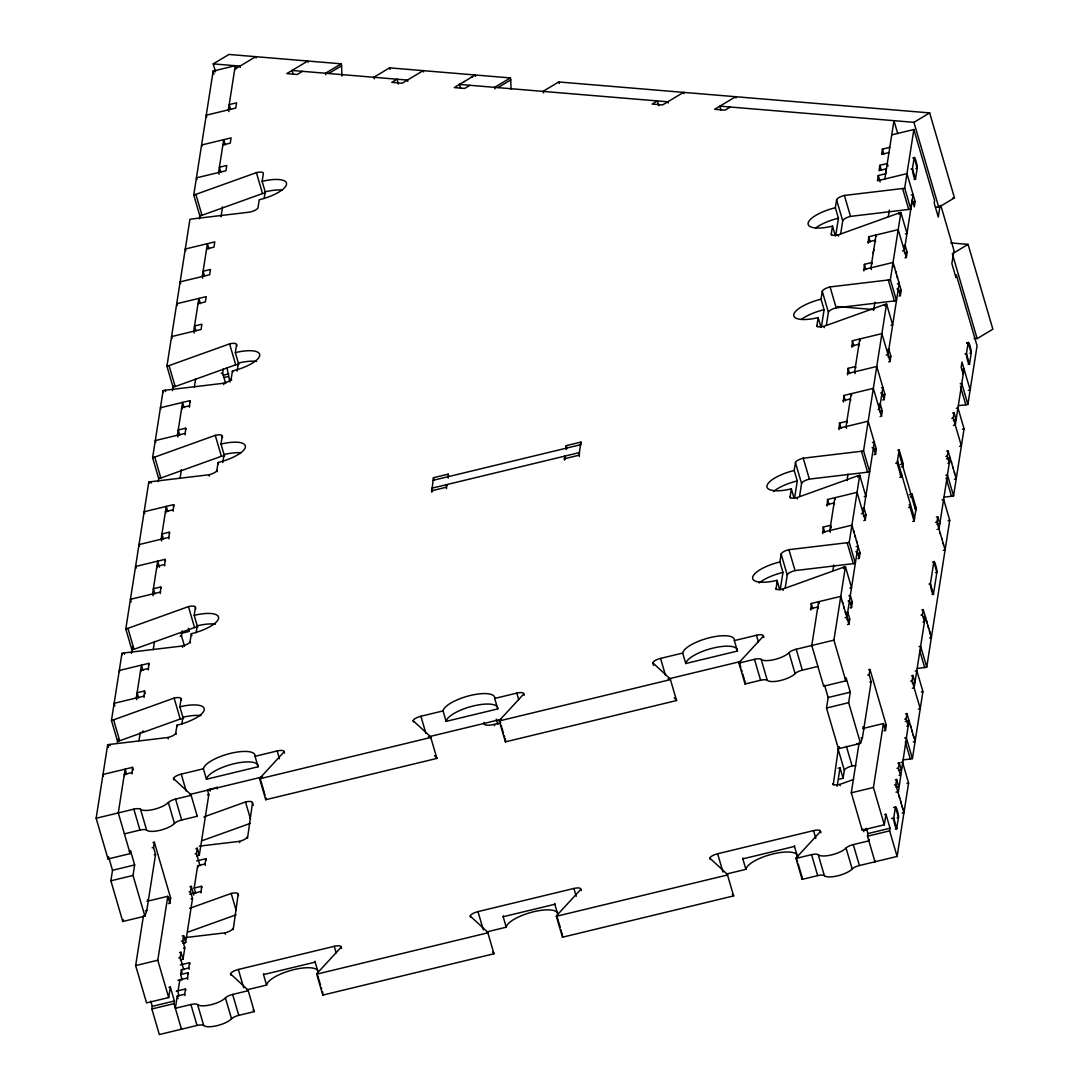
<?xml version="1.0" encoding="UTF-8"?>
<svg xmlns="http://www.w3.org/2000/svg" width="1089" height="1089" viewBox="0 0 1089 1089"><rect width="100%" height="100%" fill="white"/><g stroke="black" fill="none" stroke-linecap="round" stroke-linejoin="round"><path stroke-width="1.5" d="M180.76 980.536A5.744 0.803 76.4 0 0 179.808 979.814L178.024 991.262L178.65 995.4A6.915 0.966 76.4 0 0 178.773 995.945M897.118 817.839L898.493 817.512L895.444 807.044L893.661 818.492L894.273 822.631A6.915 0.966 76.4 0 0 895.675 827.395L896.601 829.042L898.493 817.512A5.744 0.803 76.4 0 0 897.282 810.311A5.744 0.803 76.4 0 0 895.444 807.044L893.593 807.494M580.464 445.374L580.587 444.557M579.43 451.949L579.294 456.536M895.335 807.725L895.444 807.044M905.299 721.449L908.988 720.564L898.221 793.023M915.209 671.042A7.664 2.437 -16.3 0 1 916.815 670.593L922.928 691.529L912.419 758.611A7.664 2.437 -16.3 0 1 910.322 759.019L903.053 759.877M956.346 408.321A7.664 2.437 -16.3 0 1 957.952 407.871L964.064 428.794L953.556 495.89A7.664 2.437 -16.3 0 1 951.473 496.285L944.19 497.156M129.196 851.326L130.585 850.985L130.163 853.613L108.029 858.962L96.145 818.261L107.648 744.835A7.664 2.437 -16.3 0 1 109.73 744.427L167.951 737.498A7.664 2.437 -16.3 0 0 175.737 733.088L176.976 725.206A26.83 8.521 -16.3 0 0 204.228 709.783A26.83 8.521 -16.3 0 0 179.848 706.815L181.087 698.934A7.664 2.437 -16.3 0 0 174.117 698.09L113.596 719.815A7.664 2.437 -16.3 0 1 111.459 720.442L117.571 741.378A7.664 2.437 -16.3 0 0 119.708 740.751L180.23 719.012A7.664 2.437 -16.3 0 1 183.578 718.495M111.459 720.442L121.968 653.359A7.664 2.437 -16.3 0 1 124.064 652.951L182.271 646.022A7.664 2.437 -16.3 0 0 190.058 641.612L191.296 633.73A26.83 8.521 -16.3 0 0 218.562 618.307A26.83 8.521 -16.3 0 0 194.182 615.339L195.407 607.458A7.664 2.437 -16.3 0 0 188.438 606.614L127.917 628.339A7.664 2.437 -16.3 0 1 125.793 628.966L131.905 649.902A7.664 2.437 -16.3 0 0 134.029 649.275L194.563 627.536A7.664 2.437 -16.3 0 1 197.899 627.019M125.793 628.966L148.785 482.1A7.664 2.437 -16.3 0 1 150.881 481.706L209.088 474.763A7.664 2.437 -16.3 0 0 216.874 470.366L218.113 462.471A26.83 8.521 -16.3 0 0 245.379 447.048A26.83 8.521 -16.3 0 0 220.999 444.081L222.224 436.199A7.664 2.437 -16.3 0 0 215.268 435.355L154.733 457.094A7.664 2.437 -16.3 0 1 152.61 457.707L158.722 478.643A7.664 2.437 -16.3 0 0 160.845 478.017L221.38 456.291A7.664 2.437 -16.3 0 1 224.715 455.76M152.61 457.707L163.105 390.624A7.664 2.437 -16.3 0 1 165.201 390.23L223.422 383.287A7.664 2.437 -16.3 0 0 231.208 378.89L232.433 370.995A26.83 8.521 -16.3 0 0 259.699 355.572A26.83 8.521 -16.3 0 0 235.319 352.605L236.558 344.723A7.664 2.437 -16.3 0 0 229.588 343.879L169.054 365.618A7.664 2.437 -16.3 0 1 166.93 366.231L173.042 387.167A7.664 2.437 -16.3 0 0 175.179 386.541L235.7 364.815A7.664 2.437 -16.3 0 1 239.049 364.284M166.93 366.231L189.922 219.379A7.664 2.437 -16.3 0 1 192.018 218.971L250.239 212.042A7.664 2.437 -16.3 0 0 258.025 207.631L259.25 199.75A26.83 8.521 -16.3 0 0 286.516 184.313A26.83 8.521 -16.3 0 0 262.136 181.359L263.375 173.478A7.664 2.437 -16.3 0 0 256.405 172.634L195.87 194.359A7.677 2.437 -16.3 0 1 193.747 194.985L199.859 215.908A7.677 2.437 -16.3 0 0 201.996 215.295L262.517 193.556A7.664 2.437 -16.3 0 1 265.212 193.093M193.747 194.985L213.158 71.071L235.278 65.721L236.15 68.689M117.285 743.256L117.911 739.227M131.361 653.373L132.422 646.607M158.273 481.529L158.885 477.567M172.498 390.638L173.274 385.724M199.41 218.794L200.036 214.846M108.029 858.962L108.342 856.989M235.278 65.721L228.377 109.853L228.881 111.595M152.964 842.546L154.352 842.219L153.522 847.473L155.564 854.443L146.784 910.499L144.905 916.148L122.771 921.498L110.874 880.797L112.521 870.288L108.696 857.206M132.068 773.911L132.518 767.35L103.006 774.47L103.509 776.212M144.034 697.505L144.483 690.943L137.105 692.727L138.63 697.954M148.363 669.912L148.798 663.351L119.286 670.47L119.667 671.79M160.328 593.505L160.764 586.944L153.386 588.727L154.91 593.954M164.643 565.912L165.079 559.351L135.567 566.484L136.084 568.227M168.89 538.769L169.34 532.208L161.962 533.991L163.486 539.218M173.219 511.177L173.655 504.615L144.143 511.748L144.524 513.055M185.184 434.77L185.62 428.208L178.242 429.992L179.767 435.219M189.5 407.191L189.935 400.629L160.423 407.749L160.818 409.056M138.984 740.656L140.277 732.407M153.236 649.67L154.515 641.475M180.148 477.826L181.427 469.631M194.373 386.935L195.666 378.741M221.026 216.738L222.564 206.896M144.905 916.148L133.008 875.447L134.655 864.938L130.585 850.985M184.531 646.24L181.482 635.785L182.244 630.858M225.682 383.519L222.619 373.051L223.259 368.94M168.945 987.383L170.333 987.042L168.686 997.551L146.552 1002.901L135.649 965.575L143.462 915.658M229.997 382.157L226.975 367.769M181.836 724.171L182.911 717.283L179.848 706.815M196.156 632.695L197.232 625.807L194.182 615.339M222.796 462.594L224.048 454.549L220.999 444.081M237.116 371.118L238.382 363.073L235.319 352.605M264.151 198.511L265.199 191.827L262.136 181.359M168.686 997.551L157.782 960.239L167.788 896.301L147.042 901.311M253.043 1009.939L254.132 1010.946A7.637 2.423 -16.3 0 1 254.322 1011.613L238.763 1015.37A7.664 2.437 -16.3 0 0 231.535 1018.8A15.328 4.86 -16.3 0 1 217.065 1025.661A15.328 4.86 -16.3 0 1 203.711 1025.525A7.664 2.437 -16.3 0 0 197.027 1025.457L159.334 1034.55L151.861 1008.972L152.269 1006.345L150.745 1001.104M168.441 903.625L169.83 903.285L170.646 898.03L154.352 842.219M183.742 969.714L180.175 957.517L180.992 952.262L179.603 952.589M180.27 959.899L183.034 959.232L184.817 947.852L182.775 940.869L183.592 935.614L182.217 935.955M182.87 943.265L185.634 942.598L192.522 898.588L190.493 891.605L191.31 886.351L189.935 886.691M200.022 865.728L196.456 853.517L197.272 848.263L195.897 848.59M181.591 1028.438L181.468 1029.2L173.995 1003.622L174.403 1000.995L170.333 987.042M176.255 991.208L185.47 988.975L184.654 994.23L177.276 996.013L175.356 1008.278L190.915 1004.521A7.664 2.437 -16.3 0 1 197.585 1004.589A15.328 4.86 -16.3 0 0 210.953 1004.739A15.328 4.86 -16.3 0 0 225.409 997.878A7.664 2.437 -16.3 0 1 232.651 994.448L248.21 990.691A7.637 2.423 -16.3 0 0 248.02 990.01L230.541 973.879A7.664 2.437 -16.3 0 1 238.341 969.482L334.241 946.314A7.664 2.437 -16.3 0 1 341.211 947.171L341.592 948.478M182.162 979.787L180.638 974.56L181.387 969.741L188.765 967.958L189.581 962.703L180.366 964.936M195.707 893.307L194.169 888.08L197.667 865.741L205.045 863.958L205.875 858.704L196.646 860.936M196.551 855.9L199.314 855.233L208.816 794.589L207.414 789.797M187.567 979.338L188.002 972.776L180.638 974.56M201.111 892.857L201.547 886.296L194.169 888.08M217.119 786.898L217.392 788.858M233.196 929.747L238.164 894.287A7.664 2.437 -16.3 0 0 231.195 893.443L189.581 908.389M247.516 838.271L252.485 802.811A7.664 2.437 -16.3 0 0 245.515 801.967L203.902 816.913M431.748 492.16L433.422 477.717L448.178 474.151L448.559 475.471M446.504 488.607L446.531 484.659L446.912 485.98M448.178 474.151L448.151 478.098M564.551 460.103L564.578 456.168L565.341 458.782M581.363 443.4L580.982 442.093L566.226 445.66L566.185 449.594M580.982 442.093L579.334 452.602L431.775 488.226L432.687 491.33M776.171 589.53L777.029 580.342A26.83 8.521 -16.3 0 1 752.635 577.374A26.83 8.521 -16.3 0 1 779.901 561.951L781.14 554.07A7.664 2.437 -16.3 0 1 788.926 549.659L847.133 542.73A7.664 2.437 -16.3 0 0 849.229 542.322L859.738 475.24A7.664 2.437 -16.3 0 0 857.615 475.852L797.08 497.591A7.664 2.437 -16.3 0 1 790.11 496.747L791.349 488.866A26.83 8.521 -16.3 0 1 766.969 485.898A26.83 8.521 -16.3 0 1 794.221 470.475L795.46 462.594A7.664 2.437 -16.3 0 1 803.246 458.183L861.467 451.254A7.664 2.437 -16.3 0 0 863.55 450.846L886.555 303.981A7.664 2.437 -16.3 0 0 884.431 304.607L823.897 326.332A7.664 2.437 -16.3 0 1 816.927 325.488L818.166 317.607A26.83 8.521 -16.3 0 1 793.786 314.653A26.83 8.521 -16.3 0 1 821.052 299.216L822.277 291.335A7.664 2.437 -16.3 0 1 830.063 286.924L888.284 279.996A7.664 2.437 -16.3 0 0 890.366 279.601L900.875 212.505A7.664 2.437 -16.3 0 0 898.752 213.131L838.217 234.856A7.664 2.437 -16.3 0 1 831.261 234.012L832.486 226.131A26.83 8.521 -16.3 0 1 808.106 223.177A26.83 8.521 -16.3 0 1 835.372 207.74L836.597 199.859A7.664 2.437 -16.3 0 1 844.397 195.448L902.604 188.52A7.664 2.437 -16.3 0 0 904.7 188.125L913.875 129.509L891.741 134.859M780.255 589.653L782.964 572.419L779.901 561.951M794.589 498.177L797.284 480.943L794.221 470.475M821.405 326.931L824.101 309.684L821.052 299.216M835.726 235.455L838.421 218.208L835.372 207.74M785.251 587.801L787.252 574.992L781.14 554.07M799.571 496.325L801.572 483.516L795.46 462.594M826.388 325.08L828.389 312.271L822.277 291.335M840.708 233.604L842.723 220.795L836.597 199.859M810.815 610.044L811.264 603.483L840.762 596.364L848.916 624.269L847.541 624.596M822.78 533.637L823.23 527.076L830.608 525.293L831.37 527.906M827.109 506.045L827.545 499.483L857.057 492.364L865.211 520.27L863.822 520.61M839.075 429.638L839.51 423.077L846.888 421.293L847.269 422.6M843.39 402.059L843.825 395.484L873.337 388.365L881.491 416.27L880.103 416.611M847.637 374.902L848.086 368.341L855.464 366.557L855.845 367.864M851.966 347.323L852.401 340.748L881.913 333.629L890.067 361.534L888.678 361.875M863.931 270.902L864.367 264.341L871.745 262.558L872.126 263.865M868.246 243.323L868.682 236.762L898.194 229.629L906.347 257.535L904.973 257.875M888.011 166.154L887.249 163.541L879.871 165.324L879.054 170.578L886.432 168.795L885.656 173.736L878.279 175.52L877.448 180.774L906.96 173.641L915.114 201.547L914.297 206.801L912.255 199.832L904.306 250.565L902.468 251.015M889.795 147.342L882.417 149.125L881.586 154.379L888.964 152.596M873.174 253.451L873.814 249.34M884.826 178.991L893.96 120.661L897.731 133.539M832.922 570.486L833.779 564.987M846.997 480.603L848.018 474.042M873.65 310.392L874.93 302.197M888.338 216.548L889.359 210.041M844.833 678.556L846.207 678.216L845.799 680.843L823.665 686.193L823.829 685.199M845.799 680.843L833.915 640.141L845.418 566.716A7.664 2.437 -16.3 0 0 843.281 567.328L782.76 589.067A7.664 2.437 -16.3 0 1 775.79 588.223M868.6 669.776L869.975 669.449L869.158 674.704L871.2 681.673L862.42 737.729L860.528 743.379L838.407 748.728L826.51 708.027L828.157 697.518L824.591 685.308M842.723 220.795A7.664 2.437 -16.3 0 1 850.509 216.384L908.716 209.456A7.664 2.437 -16.3 0 0 910.812 209.047L913.086 194.577L911.234 195.026M898.656 281.656L899.174 283.399L888.025 354.565L886.187 355M848.916 624.269L849.747 619.015L847.705 612.032L846.316 612.372M850.141 607.961L851.53 607.621L852.347 602.367L850.318 595.397L848.93 595.724M857.86 558.698L859.235 558.371L860.065 553.117L851.911 525.197L822.399 532.33M865.211 520.27L866.027 515.015L863.985 508.032L862.611 508.372M874.14 454.698L875.529 454.372L876.346 449.117L868.192 421.212L838.68 428.331M881.491 416.27L882.321 411.016L880.28 404.046L878.891 404.373M882.716 399.962L884.105 399.636L884.921 394.381L876.768 366.476L847.256 373.595M890.067 361.534L890.884 356.28L888.842 349.31L887.467 349.637M898.997 295.977L900.385 295.636L901.202 290.382L893.048 262.476L863.55 269.596M906.347 257.535L907.178 252.28L905.136 245.311L903.747 245.638M833.248 784.883L838.217 749.423A7.664 2.437 -16.3 0 1 839.633 747.694M860.528 743.379L848.644 702.677L850.291 692.168L846.207 678.216M837.155 786.163L840.027 767.772A26.83 8.521 -16.3 0 0 838.149 768.249M839.32 779.248A26.83 8.521 -16.3 0 1 843.09 778.24L844.329 770.359L838.217 749.423M899.8 477.295L901.188 476.968L897.105 463.002L899.174 449.866L897.785 450.206M940.106 205.494L938.282 217.092L934.212 203.139L934.621 200.512L913.875 129.509M884.581 814.599L885.956 814.273L884.309 824.781L862.189 830.131L851.285 792.806L859.098 742.889M901.188 476.968L901.597 474.341L900.222 474.668M899.174 449.866L903.244 463.832L902.835 466.46L901.447 466.786M912.718 521.481L914.093 521.155L910.023 507.202L910.431 504.575L909.043 504.901M909.315 494.733L912.078 494.066L911.67 496.693L910.281 497.02M862.189 830.131L862.338 829.137M863.781 831.683L863.55 829.382M914.093 521.155L916.148 508.019L912.078 494.066M884.309 824.781L873.419 787.47L883.424 723.532L862.679 728.541M875.093 861.018L874.971 861.78L867.497 836.202L867.906 833.575L866.381 828.334M884.077 730.842L885.466 730.515L886.283 725.26L869.975 669.449M869.09 839.32L868.859 840.844L853.286 844.601A7.664 2.437 -16.3 0 0 846.058 848.032A15.328 4.86 -16.3 0 1 831.601 854.892A15.328 4.86 -16.3 0 1 818.234 854.756A7.664 2.437 -16.3 0 0 811.564 854.674L795.991 858.431L802.117 879.368L817.676 875.61A7.664 2.437 -16.3 0 1 824.359 875.679A15.328 4.86 -16.3 0 0 837.713 875.828A15.328 4.86 -16.3 0 0 852.183 868.968A7.664 2.437 -16.3 0 1 859.412 865.537L897.105 856.43L908.594 783.005L902.482 762.069A7.664 2.437 -16.3 0 0 900.875 762.518M902.114 813.088L903.952 812.653L895.798 784.733L896.628 779.479L895.24 779.819M899.065 775.409L900.453 775.082L898.411 768.099L899.228 762.845L897.853 763.185M906.783 726.145L908.158 725.819L906.13 718.835L906.946 713.581L905.558 713.921M918.395 709.102L920.246 708.653L912.092 680.748L912.909 675.493L911.534 675.82M923.064 622.146L924.452 621.819L922.41 614.836L923.227 609.581L921.852 609.922M943.251 550.367L945.102 549.918L936.948 522.012L937.765 516.758L936.39 517.084M947.92 463.424L949.309 463.084L947.267 456.114L948.083 450.86L946.709 451.186M959.545 446.367L961.383 445.918L953.229 418.013L954.059 412.758L952.671 413.099M897.105 856.43L889.631 830.853L890.04 828.225L885.956 814.273M923.431 617.014L925.269 616.565L914.134 687.717L912.283 688.166M966.773 343.062L968.148 342.722A5.744 0.803 76.4 0 1 970.013 345.866A5.744 0.803 76.4 0 1 971.225 353.081L969.496 364.134L966.433 353.68L968.175 342.613L966.787 342.94M917.374 668.401L924.656 667.543A7.664 2.437 -16.3 0 0 926.739 667.135L949.744 520.27L943.632 499.347A7.664 2.437 -16.3 0 0 942.026 499.797M958.511 405.68L965.793 404.809A7.664 2.437 -16.3 0 0 967.89 404.414L977.064 345.798L956.36 274.945L955.951 277.572L951.868 263.606L953.95 250.347L940.828 205.44M122.771 921.498L123.356 919.729M838.407 748.728L839.102 746.605M434.525 755.712L436.703 757.726A7.664 2.437 -16.3 0 1 436.893 758.407L265.743 799.721L259.618 778.798A7.664 2.437 -16.3 0 1 260.053 777.968L284.134 751.805L284.515 753.112M674.173 697.858L676.364 699.873A7.664 2.437 -16.3 0 1 676.555 700.54L505.391 741.868L499.279 720.932A7.664 2.437 -16.3 0 1 499.701 720.115L523.795 693.952L524.177 695.258M492.691 952.072L493.78 953.079A7.664 2.437 -16.3 0 1 493.97 953.76L322.807 995.087L316.695 974.151A7.664 2.437 -16.3 0 1 317.117 973.321L341.211 947.171M817.893 666.427L802.334 670.184A7.664 2.437 -16.3 0 0 795.106 673.615A15.328 4.86 -16.3 0 1 780.65 680.475A15.328 4.86 -16.3 0 1 767.282 680.326A7.664 2.437 -16.3 0 0 760.598 680.257L745.039 684.015L738.927 663.078A7.664 2.437 -16.3 0 1 739.349 662.248L763.443 636.099L763.825 637.405M732.339 894.219L733.428 895.226A7.664 2.437 -16.3 0 1 733.618 895.907L562.455 937.221L556.343 916.298A7.664 2.437 -16.3 0 1 556.778 915.468L580.859 889.305L581.24 890.611M795.991 858.431A7.664 2.437 -16.3 0 1 796.427 857.615L820.507 831.452L820.902 832.758M215.54 71.847L213.213 63.883L228.949 54.45L341.225 63.815A7.664 4.628 59 0 1 341.592 65.789L341.919 76.094M234.734 69.26L255.697 56.682L256.078 57.989M302.47 71.329L297.215 74.474L286.802 73.603L307.779 61.025L308.16 62.332M341.225 63.815L325.488 73.249A7.664 4.628 59 0 1 325.815 74.746M328.81 73.453L341.592 65.789M511.04 89.053L510.741 79.905A7.664 4.628 59 0 0 510.373 77.918L389.563 67.845L373.84 77.278A7.664 4.628 59 0 0 374.398 78.803M460.661 88.345L459.517 84.425L460.497 83.839M463.438 82.07L464.431 81.484M471.306 77.346L472.286 76.761M469.931 85.296L464.69 88.44L454.276 87.569L475.24 74.991L475.621 76.298M510.373 77.918L494.651 87.351A7.664 4.628 59 0 1 494.964 88.849M497.972 87.569L510.741 79.905M935.614 207.019L938.759 207.291L954.481 197.858L929.666 112.902L558.725 81.961L542.989 91.394A7.664 4.628 59 0 0 543.561 92.905M730.297 107.008L725.056 110.152L714.643 109.295L735.606 96.717L735.987 98.024M721.027 110.071L719.883 106.15L913.943 122.336L929.666 112.902M968.067 244.372L952.344 253.805L977.132 338.625L992.855 329.191L968.067 244.372L950.765 242.929M202.459 840.558L250.375 823.352M188.125 932.034L236.041 914.828M832.867 783.576A7.664 2.437 -16.3 0 0 839.823 784.42L853.694 779.438M222.877 144.932L230.255 143.149L231.086 137.895L201.574 145.014L201.955 146.321M206.597 248.932L213.975 247.149L214.792 241.894L185.28 249.013L185.797 250.756M198.021 303.668L205.399 301.884L206.229 296.63L176.717 303.749L177.221 305.492M912.773 158.055L914.147 157.714A5.744 0.803 76.4 0 1 915.985 160.981A5.744 0.803 76.4 0 1 917.21 168.182L915.495 179.127L914.12 179.467M911.057 168.999L912.446 168.672L914.161 157.714L917.21 168.182L915.822 168.523M911.956 202.309L915.114 201.547M221.23 373.391L222.619 373.051M223.218 375.201L228.758 373.867M224.198 377.502L228.336 376.495M189.118 405.884L181.74 407.654L182.122 408.96M867.865 242.017L875.243 240.233L875.624 241.54M904.401 252.961L907.178 252.28M184.803 433.463L155.291 440.582L155.795 442.338M897.322 283.848L899.174 283.399M896.968 288.993L898.343 288.667L900.385 295.636M898.439 291.049L901.202 290.382M172.824 509.87L165.446 511.653L165.841 512.96M851.571 346.016L858.949 344.233L859.33 345.54M888.12 356.947L890.884 356.28M139.515 546.324L138.997 544.582L168.509 537.462M433.014 480.344L580.56 444.72M966.433 353.68L965.058 354.007L966.46 353.557A5.744 0.803 76.4 0 0 967.672 360.758A5.744 0.803 76.4 0 0 969.509 364.025L968.135 364.352M969.85 353.408L971.225 353.081M431.367 490.853L446.122 487.287M564.156 458.796L578.912 455.229M881.505 387.738L882.88 387.398L879.449 409.301L878.074 409.627M962.2 369.443L964.037 369.008L955.271 424.996L953.419 425.431M164.262 564.606L156.884 566.389L157.265 567.696M843.009 400.738L850.386 398.969L850.768 400.276M880.674 392.993L882.063 392.653L884.105 399.636M882.158 395.048L884.921 394.381M879.544 411.683L882.321 411.016M968.312 390.379L970.149 389.93L961.995 362.024L961.179 367.279L963.221 374.262M159.933 592.198L130.435 599.318L131.197 601.931M951.854 418.353L953.229 418.013M953.324 420.408L956.088 419.741L954.059 412.758M872.466 442.583L874.317 442.134L863.169 513.287L861.331 513.736M872.098 447.729L873.487 447.388L875.529 454.372M873.582 449.784L876.346 449.117M181.087 633.403L189.282 631.416L188.37 628.326M180.093 636.112L181.482 635.785M895.73 463.342L897.105 463.002M900.48 464.499L903.244 463.832M945.878 456.441L947.267 456.114M946.436 458.728L950.125 457.829L938.99 528.982L937.139 529.431M147.981 668.605L140.604 670.388L140.985 671.695M826.714 504.738L834.092 502.955L834.487 504.261M954.4 479.214L956.237 478.765L955.856 477.458M863.264 515.682L866.027 515.015M908.634 507.528L910.023 507.202M914.774 508.345L916.148 508.019M143.653 696.198L114.141 703.317L114.903 705.931M935.56 522.339L936.948 522.012M937.044 524.394L939.807 523.727L937.765 516.758M856.185 546.583L858.023 546.134L846.888 617.286L845.037 617.735M855.818 551.728L857.206 551.388L859.235 558.371M857.302 553.784L860.065 553.117M142.223 731.468L143.612 731.141M932.456 562.169L933.845 561.829A5.744 0.803 76.4 0 1 935.682 565.096A5.744 0.803 76.4 0 1 936.894 572.297L933.464 594.186L932.089 594.526M935.519 572.623L936.894 572.297L933.845 561.829L930.414 583.718A5.744 0.803 76.4 0 0 931.639 590.932A5.744 0.803 76.4 0 0 933.464 594.186L930.414 583.718L929.026 584.058M131.687 772.605L124.309 774.388L124.691 775.695M810.434 608.737L817.812 606.954L818.193 608.261M848.1 600.978L849.488 600.652L851.53 607.621M849.583 603.047L852.347 602.367M173.859 779.833L173.478 778.526A7.664 2.437 -16.3 0 1 181.264 774.116L203.398 768.78A26.83 8.521 -16.3 0 1 230.65 753.343A26.83 8.521 -16.3 0 1 255.044 756.311L277.178 750.961A7.664 2.437 -16.3 0 1 284.134 751.805M413.507 721.98L413.126 720.673A7.664 2.437 -16.3 0 1 420.912 716.263L443.046 710.913A26.83 8.521 -16.3 0 1 470.312 695.49A26.83 8.521 -16.3 0 1 494.692 698.444L516.826 693.108A7.664 2.437 -16.3 0 1 523.795 693.952M653.536 665.433L652.774 662.806A7.664 2.437 -16.3 0 1 660.56 658.409L682.694 653.06A26.83 8.521 -16.3 0 1 709.96 637.623A26.83 8.521 -16.3 0 1 734.34 640.591L756.474 635.255A7.664 2.437 -16.3 0 1 763.443 636.099M846.983 619.682L849.747 619.015M203.398 768.78L206.447 779.234L258.093 766.779L255.044 756.311M443.046 710.913L446.109 721.381L497.741 708.912L494.692 698.444M682.694 653.06L685.757 663.528L737.403 651.059L734.34 640.591M921.022 615.176L922.41 614.836M207.795 789.784L215.173 788M190.139 794.385L262.531 776.906M428.413 736.858L500.804 719.38M668.061 679.005L740.452 661.527M96.145 818.261L133.838 809.168A7.664 2.437 -16.3 0 1 140.522 809.236A15.328 4.86 -16.3 0 0 153.876 809.372A15.328 4.86 -16.3 0 0 168.346 802.511A7.664 2.437 -16.3 0 1 175.574 799.081L191.133 795.324A7.664 2.437 -16.3 0 0 190.943 794.657L173.478 778.526M259.618 778.798L430.781 737.471A7.664 2.437 -16.3 0 0 430.591 736.79L413.126 720.673M499.279 720.932L670.429 679.618A7.664 2.437 -16.3 0 0 670.239 678.937L652.774 662.806M738.927 663.078L754.486 659.321A7.664 2.437 -16.3 0 1 761.17 659.389A15.328 4.86 -16.3 0 0 774.524 659.539A15.328 4.86 -16.3 0 0 788.994 652.679A7.664 2.437 -16.3 0 1 796.222 649.248L833.915 640.141M484.142 722.375A11.503 3.648 -16.3 0 0 494.283 724.403L500.695 722.865M207.427 794.929L208.816 794.589M929.543 637.936L931.381 637.501L931 636.18M124.391 833.847L139.95 830.09A7.664 2.437 -16.3 0 1 146.634 830.158A15.328 4.86 -16.3 0 0 160.001 830.308A15.328 4.86 -16.3 0 0 174.458 823.447A7.664 2.437 -16.3 0 1 181.686 820.017L197.245 816.26A7.664 2.437 -16.3 0 0 197.055 815.579M152.133 847.8L153.522 847.473M867.77 675.03L869.158 674.704M154.175 854.783L155.564 854.443M869.812 682.013L871.2 681.673M112.521 870.288L134.655 864.938M828.157 697.518L850.291 692.168M195.067 853.844L196.456 853.517M910.703 681.074L912.092 680.748M912.187 683.13L914.951 682.463L912.909 675.493M110.874 880.797L133.008 875.447M826.51 708.027L848.644 702.677M189.105 891.945L190.493 891.605M904.741 719.176L906.13 718.835M167.883 898.697L170.646 898.03M883.519 725.927L886.283 725.26M189.663 894.219L200.73 891.551M191.147 898.915L192.522 898.588M145.395 910.826L146.784 910.499M861.031 738.056L862.42 737.729M913.263 741.936L915.1 741.486L914.719 740.18M181.387 941.209L182.775 940.869M897.023 768.439L898.411 768.099M898.507 770.495L901.27 769.828L899.228 762.845M183.428 948.179L184.817 947.852M135.649 965.575L157.782 960.239M851.285 792.806L873.419 787.47M178.787 957.844L180.175 957.517M894.423 785.074L895.798 784.733M895.893 787.129L898.67 786.462L896.628 779.479M896.002 792.166L897.84 791.717M177.97 980.263L187.185 978.031M470.584 917.333L470.203 916.026A7.664 2.437 -16.3 0 1 477.989 911.616L573.889 888.461A7.664 2.437 -16.3 0 1 580.859 889.305M710.232 859.48L709.851 858.173A7.664 2.437 -16.3 0 1 717.637 853.762L813.551 830.608A7.664 2.437 -16.3 0 1 820.507 831.452M891.891 818.438L893.729 817.989L896.791 828.457M176.663 991.412L178.038 991.085M892.299 818.642L893.674 818.315M247.217 989.738L266.587 985.069L263.524 974.601L315.17 962.131A26.83 8.521 -16.3 0 0 315.197 961.328M486.865 931.885L506.235 927.202L503.172 916.734L554.818 904.278A26.83 8.521 -16.3 0 0 554.846 903.475M726.513 874.018L745.883 869.349L742.834 858.881L794.466 846.412A26.83 8.521 -16.3 0 0 794.494 845.609M863.4 830.363L867.538 829.369M152.269 1006.345L174.403 1000.995M867.906 833.575L890.04 828.225M895.349 829.11L896.737 828.783M151.861 1008.972L173.995 1003.622M867.497 836.202L889.631 830.853M316.695 974.151L487.858 932.824A7.664 2.437 -16.3 0 0 487.668 932.157L470.203 916.026M556.343 916.298L727.506 874.971A7.664 2.437 -16.3 0 0 727.316 874.29L709.851 858.173M828.389 312.271A7.664 2.437 -16.3 0 1 836.189 307.86L894.396 300.932A7.664 2.437 -16.3 0 0 896.492 300.523L890.366 279.601M801.572 483.516A7.664 2.437 -16.3 0 1 809.372 479.119L867.579 472.177A7.664 2.437 -16.3 0 0 869.675 471.782L863.55 450.846M787.252 574.992A7.664 2.437 -16.3 0 1 795.038 570.595L853.259 563.653A7.664 2.437 -16.3 0 0 855.341 563.258L849.229 542.322M856.92 743.719L859.344 743.433M844.329 770.359A7.664 2.437 -16.3 0 1 852.115 765.948L855.75 765.513M199.328 846.139L239.349 841.375A7.664 2.437 -16.3 0 0 247.135 836.965M185.007 937.615L225.028 932.851A7.664 2.437 -16.3 0 0 232.815 928.441M213.213 63.883L239.975 66.116L240.356 67.423M459.517 84.425L667.802 101.794L668.183 103.115M952.902 197.722L954.481 197.858M837.4 306.54L873.65 309.562M974.056 338.366L977.132 338.625M159.484 567.246L157.701 561.134L152.555 593.981L153.073 595.724M138.997 544.582L139.256 545.453M135.567 566.484L135.826 567.355M913.943 122.336L938.759 207.291M968.148 342.722L971.211 353.19M904.7 188.125L910.812 209.047M967.89 404.414L961.778 383.478A7.664 2.437 -16.3 0 1 960.185 383.804M902.604 188.52L908.716 209.456M960.444 386.5L965.793 404.809M882.417 149.125L883.819 153.957M900.875 212.505L906.987 233.441A7.664 2.437 -16.3 0 0 905.381 233.89M898.752 213.131L899.133 214.438M879.871 165.324L881.287 170.156M878.279 175.52L880.157 181.958M894.069 265.961L894.586 267.703M895.607 271.202L896.111 272.944M897.132 276.429L897.635 278.171M948.083 450.86L956.237 478.765M953.556 495.89L947.444 474.954A7.664 2.437 -16.3 0 1 945.865 475.28M888.284 279.996L894.396 300.932M946.123 477.976L951.473 496.285M868.682 236.762L870.22 241.989M886.555 303.981L892.667 324.917A7.664 2.437 -16.3 0 0 891.061 325.366M884.431 304.607L884.812 305.914M871.431 269.568L870.928 267.812L876.06 234.979L876.441 236.286M844.397 195.448L850.509 216.384M864.367 264.341L865.891 269.582M838.217 234.856L838.598 236.177M832.486 226.131L835.358 235.945M898.779 452.548L915.754 510.687M831.261 234.012L831.642 235.319M897.54 460.429L914.529 518.568M860.283 340.721L859.779 338.978L854.634 371.812L855.151 373.554M852.401 340.748L853.926 345.989M830.063 286.924L836.189 307.86M923.227 609.581L931.381 637.501M925.269 616.565L925.65 617.871M927.188 623.099L926.412 620.485M928.713 628.339L927.951 625.726M930.237 633.567L929.475 630.953M848.086 368.341L849.611 373.568M851.721 395.457L851.203 393.714L846.058 426.548L846.575 428.29M926.739 667.135L920.627 646.213A7.664 2.437 -16.3 0 1 919.048 646.526M861.467 451.254L867.579 472.177M919.688 650.528L924.656 667.543M823.897 326.332L824.278 327.653M843.825 395.484L845.363 400.725M818.166 317.607L821.038 327.421M816.927 325.488L817.308 326.795M859.738 475.24L865.85 496.176A7.664 2.437 -16.3 0 0 864.244 496.625M857.615 475.852L857.996 477.173M839.51 423.077L841.035 428.304M851.911 525.197L852.415 526.953M853.436 530.438L853.953 532.181M854.974 535.665L855.478 537.408M856.499 540.906L857.002 542.649M906.946 713.581L915.1 741.486M908.988 720.564L909.369 721.871M910.894 727.098L910.132 724.484M912.419 732.339L911.656 729.712M913.957 737.566L913.195 734.952M912.419 758.611L906.307 737.689A7.664 2.437 -16.3 0 1 904.714 738.002M847.133 542.73L853.259 563.653M905.354 742.004L910.322 759.019M827.545 499.483L829.069 504.724M845.418 566.716L851.53 587.652A7.664 2.437 -16.3 0 0 849.924 588.101M843.281 567.328L843.662 568.649M830.281 532.29L829.777 530.547L834.923 497.7L835.304 499.021M883.424 723.532L885.466 730.515M803.246 458.183L809.372 479.119M823.23 527.076L824.754 532.303M840.762 596.364L841.28 598.106M842.301 601.591L842.804 603.333M843.825 606.818L844.329 608.574M845.35 612.059L845.867 613.801M899.759 798.251L898.983 795.637M901.284 803.491L900.521 800.878M902.808 808.719L902.046 806.105M683.919 93.681L683.538 92.361L662.561 104.939L652.148 104.081L657.388 100.937L658.804 105.756M797.08 497.591L797.461 498.898M863.005 726.676L863.768 729.29M791.349 488.866L794.017 498.027M790.11 496.747L790.491 498.054M819.146 603.442L818.642 601.7L811.781 645.491L823.665 686.193M811.264 603.483L812.789 608.71M788.926 549.659L795.038 570.595M846.384 746.319L852.115 765.948M874.59 860.473L874.971 861.78M865.36 829.042L865.741 830.349M840.027 767.772L843.09 778.24M782.76 589.067L783.141 590.374M839.823 784.42L840.204 785.727M777.029 580.342L779.697 589.503M796.222 649.248L802.334 670.184M853.286 844.601L859.412 865.537M788.994 652.679L795.106 673.615M846.058 848.032L852.183 868.968M756.474 635.255L758.38 641.789M813.551 830.608L815.838 838.448M761.17 659.389L767.282 680.326M818.234 854.756L824.359 875.679M754.486 659.321L760.598 680.257M811.564 854.674L817.676 875.61M794.466 846.412L797.529 856.88A26.83 8.521 -16.3 0 0 773.149 853.912A26.83 8.521 -16.3 0 0 745.883 869.349M739.349 662.248L740.112 664.875M740.493 666.182L740.874 667.489M741.65 670.103L742.031 671.409M742.793 674.023L743.174 675.33M743.556 676.65L744.318 679.264M744.699 680.571L745.461 683.184A7.664 2.437 -16.3 0 0 745.039 684.015M796.427 857.615L796.808 858.922M797.189 860.228L797.57 861.535M798.332 864.149L798.713 865.456M799.095 866.762L799.857 869.39M800.252 870.696L801.014 873.31M801.395 874.617L802.157 877.23M670.239 678.937L676.555 700.54M727.316 874.29L733.618 895.907M660.56 658.409L665.529 675.411M717.637 853.762L722.987 872.071M566.226 445.66L566.988 448.273M423.553 71.956L423.172 70.649L402.195 83.227L391.781 82.356L397.022 79.211L398.438 84.044M407.817 81.389L407.436 80.082L292.043 70.458L293.2 74.379M516.826 693.108L518.732 699.642M573.889 888.461L576.19 896.315M433.422 477.717L434.184 480.331M554.818 904.278L557.881 914.733A26.83 8.521 -16.3 0 0 533.501 911.779A26.83 8.521 -16.3 0 0 506.235 927.202M499.701 720.115L500.464 722.728M501.226 725.342L501.607 726.649M501.988 727.956L502.75 730.583M503.145 731.89L503.526 733.196M504.289 735.81L504.67 737.117M505.051 738.424L505.813 741.037A7.664 2.437 -16.3 0 0 505.391 741.868M556.778 915.468L557.16 916.775M557.541 918.081L558.303 920.695M558.684 922.015L559.065 923.322M559.447 924.629L560.209 927.243M560.971 929.856L561.352 931.163M561.747 932.47L562.509 935.097M496.285 719.135L497.823 724.376M494.283 724.403L494.678 725.71M430.591 736.79L436.893 758.407M487.668 932.157L493.97 953.76M420.912 716.263L425.881 733.265M477.989 911.616L483.339 929.938M256.405 172.634L262.517 193.556M230.609 109.431L229.194 104.598L236.572 102.815L235.755 108.07L206.243 115.203L206.747 116.945M213.158 71.071L214.016 74.025M225.232 144.905L223.708 139.678L218.562 172.511L219.066 174.267M220.795 172.089L219.379 167.257L226.757 165.487L225.94 170.742L196.428 177.861L196.932 179.603M195.87 194.359L201.996 215.295M208.952 248.905L207.414 243.677L202.282 276.511L202.785 278.253M236.558 344.723L236.939 346.043M229.588 343.879L235.7 364.815M232.433 370.995L232.815 372.315M204.514 276.089L203.099 271.256L210.476 269.473L209.66 274.727L180.148 281.86L180.651 283.603M231.208 378.89L231.589 380.197M200.376 303.64L198.851 298.413L193.706 331.247L194.21 332.989M223.422 383.287L223.803 384.594M195.938 330.825L194.523 325.992L201.901 324.209L201.084 329.463L171.572 336.596L172.076 338.339M222.224 436.199L222.605 437.519M215.268 435.355L221.38 456.291M218.113 462.471L218.494 463.791M216.874 470.366L217.256 471.673M189.935 400.629L190.316 401.936M209.088 474.763L209.469 476.07M184.095 407.64L182.557 402.399L177.425 435.246L177.929 436.988M169.054 365.618L175.179 386.541M185.62 428.208L186.001 429.515M277.178 750.961L279.465 758.815M334.241 946.314L336.161 952.861M165.201 390.23L165.582 391.536M163.105 390.624L163.486 391.931M315.17 962.131L318.233 972.6A26.83 8.521 -16.3 0 0 293.839 969.632A26.83 8.521 -16.3 0 0 266.587 985.069M260.053 777.968L260.815 780.582M261.197 781.888L261.959 784.516M262.34 785.822L263.102 788.436M263.484 789.743L264.246 792.356M264.627 793.663L265.022 794.97M265.784 797.597L266.165 798.904A7.664 2.437 -16.3 0 0 265.743 799.721M317.117 973.321L317.498 974.628M317.879 975.948L318.655 978.562M319.036 979.869L319.798 982.482M320.18 983.789L320.561 985.096M321.323 987.709L321.704 989.03M322.467 991.643L322.848 992.95M173.655 504.615L174.036 505.922M154.733 457.094L160.845 478.017M167.801 511.639L166.277 506.399L161.131 539.246L161.648 540.988M195.407 607.458L195.789 608.765M252.485 802.811L253.247 805.438M169.34 532.208L169.721 533.515M188.438 606.614L194.563 627.536M245.515 801.967L250.484 818.969M150.881 481.706L151.262 483.012M148.785 482.1L149.166 483.407M191.296 633.73L191.868 635.69M190.058 641.612L190.439 642.918M165.079 559.351L165.46 560.658M144.143 511.748L144.66 513.491M182.271 646.022L182.653 647.329M239.349 841.375L239.73 842.682M160.764 586.944L161.145 588.251M209.633 789.334L210.15 791.077M181.087 698.934L181.468 700.241M238.164 894.287L238.545 895.594M174.117 698.09L180.23 719.012M231.195 893.443L236.163 910.445M176.976 725.206L177.357 726.513M175.737 733.088L176.119 734.394M190.943 794.657L197.245 816.26M248.02 990.01L254.322 1011.613M148.798 663.351L149.179 664.658M181.264 774.116L186.233 791.131M205.875 858.704L206.257 860.024M238.341 969.482L243.691 987.791M205.045 863.958L205.426 865.279M167.951 737.498L168.332 738.805M225.028 932.851L225.409 934.158M197.272 848.263L199.314 855.233M142.945 670.361L141.42 665.134L136.275 697.981L136.792 699.723M230.541 973.879L230.922 975.186M197.667 865.741L198.048 867.048M127.917 628.339L134.029 649.275M144.483 690.943L145.245 693.557M201.547 886.296L201.928 887.603M175.574 799.081L181.686 820.017M232.651 994.448L238.763 1015.37M168.346 802.511L174.458 823.447M225.409 997.878L231.535 1018.8M124.064 652.951L124.445 654.258M191.31 886.351L193.856 895.076M121.968 653.359L122.349 654.666M183.592 935.614L185.634 942.598M132.518 767.35L133.28 769.964M189.581 962.703L189.962 964.01M167.788 896.301L169.83 903.285M188.765 967.958L189.146 969.264M140.522 809.236L146.634 830.158M197.585 1004.589L203.711 1025.525M188.002 972.776L188.397 974.083M113.596 719.815L119.708 740.751M180.992 952.262L183.034 959.232M126.664 774.361L125.14 769.133L118.279 812.925L130.163 853.613M181.387 969.741L182.149 972.354M133.838 809.168L139.95 830.09M190.915 1004.521L197.027 1025.457M185.47 988.975L185.851 990.282M184.654 994.23L185.035 995.537M109.73 744.427L110.125 745.734M107.648 744.835L108.41 747.449M177.276 996.013L178.038 998.627M147.505 899.882L147.886 901.188M951.269 461.75L951.65 463.07M952.807 466.99L953.188 468.297M954.332 472.218L954.713 473.524M940.134 532.916L940.515 534.223M941.658 538.143L942.039 539.45M943.183 543.384L943.564 544.691M944.721 548.611L945.102 549.918M903.571 811.332L903.952 812.653M206.447 779.234A26.83 8.521 -16.3 0 1 233.713 763.811A26.83 8.521 -16.3 0 1 258.093 766.779M446.109 721.381A26.83 8.521 -16.3 0 1 473.361 705.958A26.83 8.521 -16.3 0 1 497.741 708.912M685.757 663.528A26.83 8.521 -16.3 0 1 713.023 648.091A26.83 8.521 -16.3 0 1 737.403 651.059M801.368 319.417A26.83 8.521 -16.3 0 1 824.101 309.684M815.702 227.941A26.83 8.521 -16.3 0 1 838.421 218.208M224.048 454.549A26.83 8.521 -16.3 0 1 240.914 452.738M238.382 363.073A26.83 8.521 -16.3 0 1 256.528 361.398M265.199 191.827A26.83 8.521 -16.3 0 1 282.051 190.017M759.21 582.955A26.83 8.521 -16.3 0 1 782.964 572.419M773.544 491.479A26.83 8.521 -16.3 0 1 797.284 480.943M182.911 717.283A26.83 8.521 -16.3 0 1 201.057 715.609M197.232 625.807A26.83 8.521 -16.3 0 1 215.377 624.133M559.283 83.472A7.664 4.628 59 0 1 558.725 81.961M390.121 69.369A7.664 4.628 59 0 1 389.563 67.845M962.458 429.243A7.664 2.437 -16.3 0 1 964.064 428.794M948.138 520.719A7.664 2.437 -16.3 0 1 949.744 520.27M921.321 691.978A7.664 2.437 -16.3 0 1 922.928 691.529M906.987 783.454A7.664 2.437 -16.3 0 1 908.594 783.005M802.117 879.368A7.664 2.437 -16.3 0 1 802.539 878.537M562.455 937.221A7.664 2.437 -16.3 0 1 562.89 936.404M322.807 995.087A7.664 2.437 -16.3 0 1 323.229 994.257M263.524 974.601A26.83 8.521 -16.3 0 1 263.756 973.743M742.834 858.881A26.83 8.521 -16.3 0 1 743.066 858.037M503.172 916.734A26.83 8.521 -16.3 0 1 503.417 915.89M915.495 179.127L912.446 168.659A5.744 0.803 76.4 0 0 913.657 175.874A5.744 0.803 76.4 0 0 915.495 179.127"/></g></svg>
